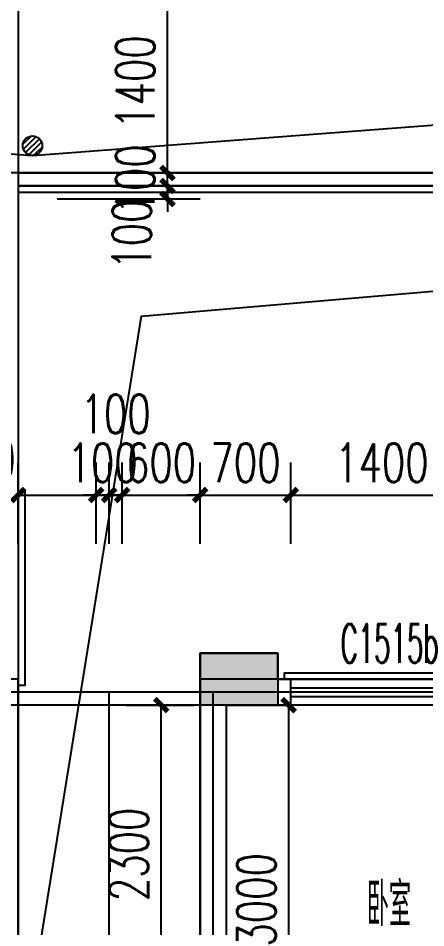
# Model space of a CAD drawing. Extents: x -59851 to 653804, y -249523 to 437614.
# Drawn here: x -17614 to -14476, y 75390 to 82398 of the extents above; entities that cross this region are included whole.
import ezdxf

# ---------------------------------------------------------------- set-up
doc = ezdxf.new("R2010")
doc.units = 0
doc.header["$LTSCALE"] = 1000
doc.header["$MEASUREMENT"] = 0
doc.layers.add('A-area(算全面积)', color=21, linetype='Continuous', plot=False)
for name, color, linetype in [('A-洞口', 105, 'Continuous'), ('A-第三道尺寸线', 105, 'Continuous'), ('A-线脚看线', 9, 'Continuous'), ('AE-FLOR', 151, 'Continuous'), ('DIM_SYMB', 3, 'Continuous'), ('DOTE', 16, 'Continuous'), ('LABEL_PM', 7, 'Continuous'), ('mianji', 6, 'Continuous'), ('NL', 5, 'Continuous'), ('PUB_HATCH', 8, 'Continuous'), ('PUB_TEXT', 7, 'Continuous'), ('WALL', 2, 'Continuous'), ('WINDOW', 4, 'Continuous'), ('WINDOW_TEXT', 7, 'Continuous'), ('ys', 154, 'Continuous'), ('剪力墙', 6, 'Continuous')]:
    doc.layers.add(name, color=color, linetype=linetype)
doc.styles.add('_TCH_DIM_T3', font='SIMPLEX.shx', dxfattribs={"width": 0.705882, "bigfont": 'GBCBIG.shx'})
doc.styles.add('_TCH_WINDOW', font='SIMPLEX.shx', dxfattribs={"width": 0.7, "height": 3.5, "bigfont": 'GBCBIG.shx'})
doc.styles.get("Standard").update_dxf_attribs({"font": 'gbenor.shx', "width": 0.7, "bigfont": 'gbcbig.shx'})
doc.dimstyles.new('_TCH_ARCH&&100', dxfattribs={"dimtxt": 297.5, "dimasz": 100, "dimexe": 250, "dimexo": 300, "dimgap": 100, "dimtad": 1, "dimdec": 0, "dimzin": 0, "dimdsep": 46, "dimtxsty": '_TCH_DIM_T3', "dimblk": 'ARCHTICK', "dimcen": 0.09, "dimclrt": 7, "dimazin": 2, "dimtfac": 1, "dimtdec": 0, "dimtix": 1, "dimtmove": 2, "dimatfit": 3, "dimfxl": 0, "dimtolj": 1, "dimtzin": 0, "dimarcsym": 0})

# ---------------------------------------------------------------- blocks, each defined once
blk = doc.blocks.new('fdsfdsgfdsgb')
at = {"layer": 'mianji'}
blk.add_lwpolyline([(-168508.2, 145088.3), (-174408.2, 145088.3), (-174408.2, 146588.3), (-180008.2, 146588.3), (-180008.2, 146788.3), (-180608.2, 146788.3), (-180608.2, 143488.3), (-182008.2, 143488.3), (-182008.2, 146588.3), (-189308.2, 146588.3), (-189308.2, 148188.3), (-189958.2, 148188.3), (-189958.1, 146588.3), (-193608.2, 146588.3), (-193608.2, 146788.3), (-194208.2, 146788.3), (-194208.2, 143488.3), (-195608.2, 143488.3), (-195608.2, 146788.3), (-196208.2, 146788.3)], dxfattribs=at)
blk.add_lwpolyline([(-182008.2, 152188.3), (-182008.2, 150388.3), (-169908.2, 150388.3), (-169908.2, 146588.3), (-174408.2, 146588.3), (-174408.2, 145088.3), (-168508.2, 145088.3), (-168508.2, 151788.3), (-172408.2, 151788.3), (-172408.2, 152188.3)], close=True, dxfattribs=at)
blk = doc.blocks.new('zhouxianssceng0329')
at = {"layer": 'DOTE'}
for p, q in [((5501.3, 147398.2), (-22013.7, 147398.2)), ((-3313.7, 143398.2), (-44988.6, 143398.2)), ((-16913.7, 132089.9), (-16913.7, 143398.2)), ((-16113.7, 132089.9), (-16113.7, 143398.2)), ((5501.3, 143298.2), (-44988.6, 143298.2))]:
    blk.add_line(p, q, dxfattribs=at)
blk = doc.blocks.new('jgjlq030328')
at = {"layer": 'PUB_HATCH'}
blk.add_hatch(color=256, dxfattribs=at).paths.add_polyline_path([(-262535, 17211.9), (-261935, 17211.9), (-261935, 16811.9), (-262535, 16811.9)])
at = {"layer": '剪力墙'}
blk.add_lwpolyline([(-262535, 17211.9), (-261935, 17211.9), (-261935, 16811.9), (-262535, 16811.9)], close=True, dxfattribs=at)
blk.add_lwpolyline([(-262335, 16811.9), (-262335, 16811.9)], dxfattribs=at)
blk = doc.blocks.new('ssxianjiao0329')
at = {"layer": 'A-线脚看线'}
for points in [[(-10063.7, 143498.2), (-10063.7, 143548.2), (-5563.7, 143548.2), (-5563.7, 147248.2), (-17613.7, 147248.2)], [(-17613.7, 144948.2), (-17563.7, 144948.2), (-17563.7, 143448.2), (-17613.7, 143448.2)], [(-15563.7, 143498.2), (-15563.7, 143548.2), (-13963.7, 143548.2), (-13963.7, 143498.2)]]:
    blk.add_lwpolyline(points, dxfattribs=at)
blk = doc.blocks.new('3-122')
at = {"layer": 'A-area(算全面积)'}
blk.add_lwpolyline([(-139372, 87898.2), (-139372, 80998.2), (-137972, 80998.2), (-137971.8, 84298.2), (-137372, 84298.2), (-137372, 84098.2), (-127272, 84098.2), (-127272, 87898.2)], close=True, dxfattribs=at)
at = {"layer": 'AE-FLOR'}
for points in [[(-139372, 87998.2), (-127172, 87998.2), (-127172, 83898.2), (-131772, 83898.2)], [(-139372, 87898.2), (-127272, 87898.2), (-127272, 84098.2), (-131772, 84098.2)], [(-139372, 85498.2), (-139372, 84098.2)]]:
    blk.add_lwpolyline(points, dxfattribs=at)
blk = doc.blocks.new('_LV13')
at = {"color": 0}
for p, q in [((-0.071, 0.495), (-0.495, 0.071)), ((0.183, 0.465), (-0.465, -0.183)), ((0.354, 0.354), (-0.354, -0.354)), ((0.465, 0.183), (-0.183, -0.465)), ((0.495, -0.071), (0.071, -0.495))]:
    blk.add_line(p, q, dxfattribs=at)
blk.add_circle((0, 0), 0.5)
blk = doc.blocks.new('_ArchTick')
at = {"color": 0, "linetype": 'ByBlock', "const_width": 0.4}
blk.add_lwpolyline([(-0.5, -0.5), (0.5, 0.5)], dxfattribs=at)
blk = doc.blocks.new('*D941')
at = {"layer": 'A-第三道尺寸线', "color": 0, "lineweight": -2, "transparency": 16777216}
for p, q in [((-15206.7, 77105.7), (-15780.9, 77105.7)), ((-15530.9, 74105.7), (-15530.9, 77105.7)), ((-15206.7, 74105.7), (-15780.9, 74105.7))]:
    blk.add_line(p, q, dxfattribs=at)
at = {"layer": 'Defpoints', "color": 0, "transparency": 16777216}
for p in [(-15530.9, 77105.7), (-14906.7, 77105.7), (-14906.7, 74105.7)]:
    blk.add_point(p, dxfattribs=at)
at = {"layer": 'A-第三道尺寸线', "color": 0, "lineweight": -2, "transparency": 16777216, "xscale": 100, "yscale": 100, "zscale": 100}
for p, rotation in [((-15530.9, 77105.7), 90), ((-15530.9, 74105.7), 270)]:
    blk.add_blockref('_ArchTick', p, dxfattribs=dict(at, rotation=rotation))
at = {"layer": 'A-第三道尺寸线', "color": 7, "transparency": 16777216, "insert": (-15779.7, 75605.7), "char_height": 297.5, "attachment_point": 5, "rotation": 90, "style": '_TCH_DIM_T3'}
blk.add_mtext('\\A1;3000', dxfattribs=at)
blk = doc.blocks.new('*D2014')
at = {"layer": 'A-第三道尺寸线', "color": 0, "lineweight": -2, "transparency": 16777216}
for p, q in [((-16781.5, 77105.7), (-16262.9, 77105.7)), ((-16512.9, 74805.7), (-16512.9, 77105.7)), ((-16781.5, 74805.7), (-16262.9, 74805.7))]:
    blk.add_line(p, q, dxfattribs=at)
at = {"layer": 'Defpoints', "color": 0, "transparency": 16777216}
for p in [(-17081.5, 77105.7), (-16512.9, 77105.7), (-17081.5, 74805.7)]:
    blk.add_point(p, dxfattribs=at)
at = {"layer": 'A-第三道尺寸线', "color": 0, "lineweight": -2, "transparency": 16777216, "xscale": 100, "yscale": 100, "zscale": 100}
for p, rotation in [((-16512.9, 77105.7), 90), ((-16512.9, 74805.7), 270)]:
    blk.add_blockref('_ArchTick', p, dxfattribs=dict(at, rotation=rotation))
at = {"layer": 'A-第三道尺寸线', "color": 7, "transparency": 16777216, "insert": (-16761.7, 75955.7), "char_height": 297.5, "attachment_point": 5, "rotation": 90, "style": '_TCH_DIM_T3'}
blk.add_mtext('\\A1;2300', dxfattribs=at)
blk = doc.blocks.new('*D2033')
at = {"layer": 'A-第三道尺寸线', "color": 0, "lineweight": -2, "transparency": 16777216}
for p, q in [((-17613.7, 78348.2), (-17613.7, 78974.5)), ((-17013.7, 78348.2), (-17013.7, 78974.5)), ((-17613.7, 78724.5), (-17013.7, 78724.5))]:
    blk.add_line(p, q, dxfattribs=at)
at = {"layer": 'Defpoints', "color": 0, "transparency": 16777216}
for p in [(-17013.7, 78724.5), (-17613.7, 78048.2), (-17013.7, 78048.2)]:
    blk.add_point(p, dxfattribs=at)
at = {"layer": 'A-第三道尺寸线', "color": 0, "lineweight": -2, "transparency": 16777216, "xscale": 100, "yscale": 100, "zscale": 100, "rotation": 180}
blk.add_blockref('_ArchTick', (-17613.7, 78724.5), dxfattribs=at)
at = {"layer": 'A-第三道尺寸线', "color": 0, "lineweight": -2, "transparency": 16777216, "xscale": 100, "yscale": 100, "zscale": 100}
blk.add_blockref('_ArchTick', (-17013.7, 78724.5), dxfattribs=at)
at = {"layer": 'A-第三道尺寸线', "color": 7, "transparency": 16777216, "insert": (-17902.7, 78999.5), "char_height": 297.5, "attachment_point": 5, "style": '_TCH_DIM_T3'}
blk.add_mtext('\\A1;600', dxfattribs=at)
blk = doc.blocks.new('*D2034')
at = {"layer": 'A-第三道尺寸线', "color": 0, "lineweight": -2, "transparency": 16777216}
for p, q in [((-17013.7, 78348.2), (-17013.7, 78974.5)), ((-16913.7, 78348.2), (-16913.7, 78974.5)), ((-17013.7, 78724.5), (-17113.7, 78724.5)), ((-17013.7, 78724.5), (-16913.7, 78724.5)), ((-16913.7, 78724.5), (-16813.7, 78724.5))]:
    blk.add_line(p, q, dxfattribs=at)
at = {"layer": 'Defpoints', "color": 0, "transparency": 16777216}
for p in [(-16913.7, 78724.5), (-17013.7, 78048.2), (-16913.7, 78048.2)]:
    blk.add_point(p, dxfattribs=at)
at = {"layer": 'A-第三道尺寸线', "color": 0, "lineweight": -2, "transparency": 16777216, "xscale": 100, "yscale": 100, "zscale": 100}
blk.add_blockref('_ArchTick', (-17013.7, 78724.5), dxfattribs=at)
at = {"layer": 'A-第三道尺寸线', "color": 0, "lineweight": -2, "transparency": 16777216, "xscale": 100, "yscale": 100, "zscale": 100, "rotation": 180}
blk.add_blockref('_ArchTick', (-16913.7, 78724.5), dxfattribs=at)
at = {"layer": 'A-第三道尺寸线', "color": 7, "transparency": 16777216, "insert": (-16963.7, 78973.3), "char_height": 297.5, "attachment_point": 5, "style": '_TCH_DIM_T3'}
blk.add_mtext('\\A1;100', dxfattribs=at)
blk = doc.blocks.new('*D2035')
at = {"layer": 'A-第三道尺寸线', "color": 0, "lineweight": -2, "transparency": 16777216}
for p, q in [((-16913.7, 78348.2), (-16913.7, 78974.5)), ((-16813.7, 78348.2), (-16813.7, 78974.5)), ((-16913.7, 78724.5), (-17013.7, 78724.5)), ((-16913.7, 78724.5), (-16813.7, 78724.5)), ((-16813.7, 78724.5), (-16713.7, 78724.5))]:
    blk.add_line(p, q, dxfattribs=at)
at = {"layer": 'Defpoints', "color": 0, "transparency": 16777216}
for p in [(-16813.7, 78724.5), (-16913.7, 78048.2), (-16813.7, 78048.2)]:
    blk.add_point(p, dxfattribs=at)
at = {"layer": 'A-第三道尺寸线', "color": 0, "lineweight": -2, "transparency": 16777216, "xscale": 100, "yscale": 100, "zscale": 100}
blk.add_blockref('_ArchTick', (-16913.7, 78724.5), dxfattribs=at)
at = {"layer": 'A-第三道尺寸线', "color": 0, "lineweight": -2, "transparency": 16777216, "xscale": 100, "yscale": 100, "zscale": 100, "rotation": 180}
blk.add_blockref('_ArchTick', (-16813.7, 78724.5), dxfattribs=at)
at = {"layer": 'A-第三道尺寸线', "color": 7, "transparency": 16777216, "insert": (-16863.7, 79349.5), "char_height": 297.5, "attachment_point": 5, "style": '_TCH_DIM_T3'}
blk.add_mtext('\\A1;100', dxfattribs=at)
blk = doc.blocks.new('*D2036')
at = {"layer": 'A-第三道尺寸线', "color": 0, "lineweight": -2, "transparency": 16777216}
for p, q in [((-16813.7, 78348.2), (-16813.7, 78974.5)), ((-16213.7, 78348.2), (-16213.7, 78974.5)), ((-16813.7, 78724.5), (-16913.7, 78724.5)), ((-16813.7, 78724.5), (-16213.7, 78724.5)), ((-16213.7, 78724.5), (-16113.7, 78724.5))]:
    blk.add_line(p, q, dxfattribs=at)
at = {"layer": 'Defpoints', "color": 0, "transparency": 16777216}
for p in [(-16213.7, 78724.5), (-16813.7, 78048.2), (-16213.7, 78048.2)]:
    blk.add_point(p, dxfattribs=at)
at = {"layer": 'A-第三道尺寸线', "color": 0, "lineweight": -2, "transparency": 16777216, "xscale": 100, "yscale": 100, "zscale": 100}
blk.add_blockref('_ArchTick', (-16813.7, 78724.5), dxfattribs=at)
at = {"layer": 'A-第三道尺寸线', "color": 0, "lineweight": -2, "transparency": 16777216, "xscale": 100, "yscale": 100, "zscale": 100, "rotation": 180}
blk.add_blockref('_ArchTick', (-16213.7, 78724.5), dxfattribs=at)
at = {"layer": 'A-第三道尺寸线', "color": 7, "transparency": 16777216, "insert": (-16513.7, 78973.3), "char_height": 297.5, "attachment_point": 5, "style": '_TCH_DIM_T3'}
blk.add_mtext('\\A1;600', dxfattribs=at)
blk = doc.blocks.new('*D2037')
at = {"layer": 'A-第三道尺寸线', "color": 0, "lineweight": -2, "transparency": 16777216}
for p, q in [((-16213.7, 78348.2), (-16213.7, 78974.5)), ((-15513.7, 78348.2), (-15513.7, 78974.5)), ((-16213.7, 78724.5), (-16313.7, 78724.5)), ((-16213.7, 78724.5), (-15513.7, 78724.5)), ((-15513.7, 78724.5), (-15413.7, 78724.5))]:
    blk.add_line(p, q, dxfattribs=at)
at = {"layer": 'Defpoints', "color": 0, "transparency": 16777216}
for p in [(-15513.7, 78724.5), (-16213.7, 78048.2), (-15513.7, 78048.2)]:
    blk.add_point(p, dxfattribs=at)
at = {"layer": 'A-第三道尺寸线', "color": 0, "lineweight": -2, "transparency": 16777216, "xscale": 100, "yscale": 100, "zscale": 100}
blk.add_blockref('_ArchTick', (-16213.7, 78724.5), dxfattribs=at)
at = {"layer": 'A-第三道尺寸线', "color": 0, "lineweight": -2, "transparency": 16777216, "xscale": 100, "yscale": 100, "zscale": 100, "rotation": 180}
blk.add_blockref('_ArchTick', (-15513.7, 78724.5), dxfattribs=at)
at = {"layer": 'A-第三道尺寸线', "color": 7, "transparency": 16777216, "insert": (-15863.7, 78973.3), "char_height": 297.5, "attachment_point": 5, "style": '_TCH_DIM_T3'}
blk.add_mtext('\\A1;700', dxfattribs=at)
blk = doc.blocks.new('*D2038')
at = {"layer": 'A-第三道尺寸线', "color": 0, "lineweight": -2, "transparency": 16777216}
for p, q in [((-15513.7, 78348.2), (-15513.7, 78974.5)), ((-14113.7, 78348.2), (-14113.7, 78974.5)), ((-15513.7, 78724.5), (-14113.7, 78724.5))]:
    blk.add_line(p, q, dxfattribs=at)
at = {"layer": 'Defpoints', "color": 0, "transparency": 16777216}
for p in [(-14113.7, 78724.5), (-15513.7, 78048.2), (-14113.7, 78048.2)]:
    blk.add_point(p, dxfattribs=at)
at = {"layer": 'A-第三道尺寸线', "color": 0, "lineweight": -2, "transparency": 16777216, "xscale": 100, "yscale": 100, "zscale": 100, "rotation": 180}
blk.add_blockref('_ArchTick', (-15513.7, 78724.5), dxfattribs=at)
at = {"layer": 'A-第三道尺寸线', "color": 0, "lineweight": -2, "transparency": 16777216, "xscale": 100, "yscale": 100, "zscale": 100}
blk.add_blockref('_ArchTick', (-14113.7, 78724.5), dxfattribs=at)
at = {"layer": 'A-第三道尺寸线', "color": 7, "transparency": 16777216, "insert": (-14813.7, 78973.3), "char_height": 297.5, "attachment_point": 5, "style": '_TCH_DIM_T3'}
blk.add_mtext('\\A1;1400', dxfattribs=at)
blk = doc.blocks.new('*D2135')
at = {"layer": 'A-第三道尺寸线', "color": 0, "lineweight": -2, "transparency": 16777216}
for p, q in [((-17313.7, 82605.7), (-16214, 82605.7)), ((-16464, 81205.7), (-16464, 82605.7)), ((-17313.7, 81205.7), (-16214, 81205.7))]:
    blk.add_line(p, q, dxfattribs=at)
at = {"layer": 'Defpoints', "color": 0, "transparency": 16777216}
for p in [(-17613.7, 82605.7), (-16464, 82605.7), (-17613.7, 81205.7)]:
    blk.add_point(p, dxfattribs=at)
at = {"layer": 'A-第三道尺寸线', "color": 0, "lineweight": -2, "transparency": 16777216, "xscale": 100, "yscale": 100, "zscale": 100}
for p, rotation in [((-16464, 82605.7), 90), ((-16464, 81205.7), 270)]:
    blk.add_blockref('_ArchTick', p, dxfattribs=dict(at, rotation=rotation))
at = {"layer": 'A-第三道尺寸线', "color": 7, "transparency": 16777216, "insert": (-16712.7, 81905.7), "char_height": 297.5, "attachment_point": 5, "rotation": 90, "style": '_TCH_DIM_T3'}
blk.add_mtext('\\A1;1400', dxfattribs=at)
blk = doc.blocks.new('*D2136')
at = {"layer": 'A-第三道尺寸线', "color": 0, "lineweight": -2, "transparency": 16777216}
for p, q in [((-16464, 81205.7), (-16464, 81305.7)), ((-17313.7, 81205.7), (-16214, 81205.7)), ((-16464, 81105.7), (-16464, 81205.7)), ((-17313.7, 81105.7), (-16214, 81105.7)), ((-16464, 81105.7), (-16464, 81005.7))]:
    blk.add_line(p, q, dxfattribs=at)
at = {"layer": 'Defpoints', "color": 0, "transparency": 16777216}
for p in [(-17613.7, 81205.7), (-16464, 81205.7), (-17613.7, 81105.7)]:
    blk.add_point(p, dxfattribs=at)
at = {"layer": 'A-第三道尺寸线', "color": 0, "lineweight": -2, "transparency": 16777216, "xscale": 100, "yscale": 100, "zscale": 100}
for p, rotation in [((-16464, 81205.7), 270), ((-16464, 81105.7), 90)]:
    blk.add_blockref('_ArchTick', p, dxfattribs=dict(at, rotation=rotation))
at = {"layer": 'A-第三道尺寸线', "color": 7, "transparency": 16777216, "insert": (-16712.7, 81155.7), "char_height": 297.5, "attachment_point": 5, "rotation": 90, "style": '_TCH_DIM_T3'}
blk.add_mtext('\\A1;100', dxfattribs=at)
blk = doc.blocks.new('*D2137')
at = {"layer": 'A-第三道尺寸线', "color": 0, "lineweight": -2, "transparency": 16777216}
for p, q in [((-16464, 81105.7), (-16464, 81205.7)), ((-17313.7, 81105.7), (-16214, 81105.7)), ((-16464, 81005.7), (-16464, 81105.7)), ((-17313.7, 81005.7), (-16214, 81005.7)), ((-16464, 81005.7), (-16464, 80905.7))]:
    blk.add_line(p, q, dxfattribs=at)
at = {"layer": 'Defpoints', "color": 0, "transparency": 16777216}
for p in [(-17613.7, 81105.7), (-16464, 81105.7), (-17613.7, 81005.7)]:
    blk.add_point(p, dxfattribs=at)
at = {"layer": 'A-第三道尺寸线', "color": 0, "lineweight": -2, "transparency": 16777216, "xscale": 100, "yscale": 100, "zscale": 100}
for p, rotation in [((-16464, 81105.7), 270), ((-16464, 81005.7), 90)]:
    blk.add_blockref('_ArchTick', p, dxfattribs=dict(at, rotation=rotation))
at = {"layer": 'A-第三道尺寸线', "color": 7, "transparency": 16777216, "insert": (-16739, 80730.7), "char_height": 297.5, "attachment_point": 5, "rotation": 90, "style": '_TCH_DIM_T3'}
blk.add_mtext('\\A1;100', dxfattribs=at)
blk = doc.blocks.new('$TCHSYS$WIN2D')
for p, q in [((-0.5, 0.5), (0.5, 0.5)), ((-0.5, 0.5), (-0.5, -0.5)), ((0.5, 0.5), (0.5, -0.5)), ((0.5, 0.1667), (-0.5, 0.1667)), ((0.5, -0.1667), (-0.5, -0.1667)), ((-0.5, -0.5), (0.5, -0.5))]:
    blk.add_line(p, q)

msp = doc.modelspace()

# ---------------------------------------------------------------- linework, layer by layer
at = {"layer": 'A-洞口'}
msp.add_lwpolyline([(-17613.7, 74205.7), (-16663.3, 80101.7), (-5563.7, 81055.7)], dxfattribs=at)
at = {"layer": 'DIM_SYMB'}
msp.add_lwpolyline([(-17537.9, 82428.1, 0, 0, 0), (-17537.9, 81933.2, 80, 0, 0), (-17537.9, 81633.2, 0, 0, 0)], format="xyseb", dxfattribs=at)
at = {"layer": 'WALL'}
for p, q in [((-17613.7, 77305.7), (-18313.7, 77305.7)), ((-17613.7, 77305.7), (-17613.7, 74205.7)), ((-15513.7, 77305.7), (-16213.7, 77305.7)), ((-16213.7, 77305.7), (-16213.7, 74205.7)), ((-15513.7, 77105.7), (-15513.7, 77305.7)), ((-16013.7, 77105.7), (-15513.7, 77105.7)), ((-16013.7, 77105.7), (-16013.7, 74105.7))]:
    msp.add_line(p, q, dxfattribs=at)
at = {"layer": 'ys'}
for points in [[(-17503.7, 81340.7), (-11563.7, 81792.9), (-4113.7, 81225.8)], [(-22623.7, 81240.7), (-19406.9, 81485.6), (-17503.7, 81340.7)]]:
    msp.add_lwpolyline(points, dxfattribs=at)

# ---------------------------------------------------------------- block references
for name, p in [('zhouxianssceng0329', (0, -66192.5)), ('ssxianjiao0329', (0, -66192.5)), ('fdsfdsgfdsgb', (164394.5, -69282.6))]:
    msp.add_blockref(name, p)
at = {"layer": 'LABEL_PM'}
msp.add_blockref('3-122', (121758.3, -6792.5), dxfattribs=at)
at = {"layer": 'NL', "ltscale": 0.5, "extrusion": (0, 0, -1), "xscale": -150, "yscale": 150, "zscale": -150}
msp.add_blockref('_LV13', (17503.7, 81415.7), dxfattribs=at)
at = {"layer": 'WINDOW'}
ref = msp.add_blockref('$TCHSYS$WIN2D', (-14763.7, 77205.7), dxfattribs=dict(at, xscale=1500, yscale=200, zscale=1500, rotation=180))
ref.add_attrib('A', 'C1515b', (-15131.2, 77432), dxfattribs={"layer": 'WINDOW_TEXT', "height": 297.5, "style": '_TCH_WINDOW', "width": 0.494118})
at = {"layer": '剪力墙'}
msp.add_blockref('jgjlq030328', (246321.3, 60293.8), dxfattribs=at)

# ---------------------------------------------------------------- texts
at = {"layer": 'PUB_TEXT', "width": 0.7}
msp.add_text('卧室', height=337.59, dxfattribs=at).set_placement((-14929.6, 75401.8))

# ---------------------------------------------------------------- dimensions: what is measured, and where the dimension line sits
at = {"layer": 'A-第三道尺寸线'}
for p1, p2, distance, picture, middle in [((-17613.7, 81205.7), (-17613.7, 82605.7), -1149.8, '*D2135', (-16712.7, 81905.7)), ((-17613.7, 81105.7), (-17613.7, 81205.7), -1149.8, '*D2136', (-16712.7, 81155.7)), ((-17013.7, 78048.2), (-16913.7, 78048.2), 676.3, '*D2034', (-16963.7, 78973.3)), ((-16813.7, 78048.2), (-16213.7, 78048.2), 676.3, '*D2036', (-16513.7, 78973.3)), ((-16213.7, 78048.2), (-15513.7, 78048.2), 676.3, '*D2037', (-15863.7, 78973.3)), ((-15513.7, 78048.2), (-14113.7, 78048.2), 676.3, '*D2038', (-14813.7, 78973.3)), ((-17081.5, 74805.7), (-17081.5, 77105.7), -568.5, '*D2014', (-16761.7, 75955.7)), ((-14906.7, 74105.7), (-14906.7, 77105.7), 624.2, '*D941', (-15779.7, 75605.7))]:
    dim = msp.add_aligned_dim(p1=p1, p2=p2, distance=distance, dimstyle='_TCH_ARCH&&100', dxfattribs=at)
    dim.commit()
    dim.dimension.update_dxf_attribs({"geometry": picture, "text_midpoint": middle})
for base, p1, p2, angle, picture, middle in [((-16464, 81105.7), (-17613.7, 81005.7), (-17613.7, 81105.7), 90, '*D2137', (-16739, 80730.7)), ((-16813.7, 78724.5), (-16913.7, 78048.2), (-16813.7, 78048.2), 0, '*D2035', (-16863.7, 79349.5)), ((-17013.7, 78724.5), (-17613.7, 78048.2), (-17013.7, 78048.2), 0, '*D2033', (-17902.7, 78999.5))]:
    dim = msp.add_linear_dim(base=base, p1=p1, p2=p2, angle=angle, dimstyle='_TCH_ARCH&&100', dxfattribs=at)
    dim.commit()
    dim.dimension.update_dxf_attribs({"geometry": picture, "text_midpoint": middle, "dimtype": 161})

doc.saveas('drawing.dxf')
